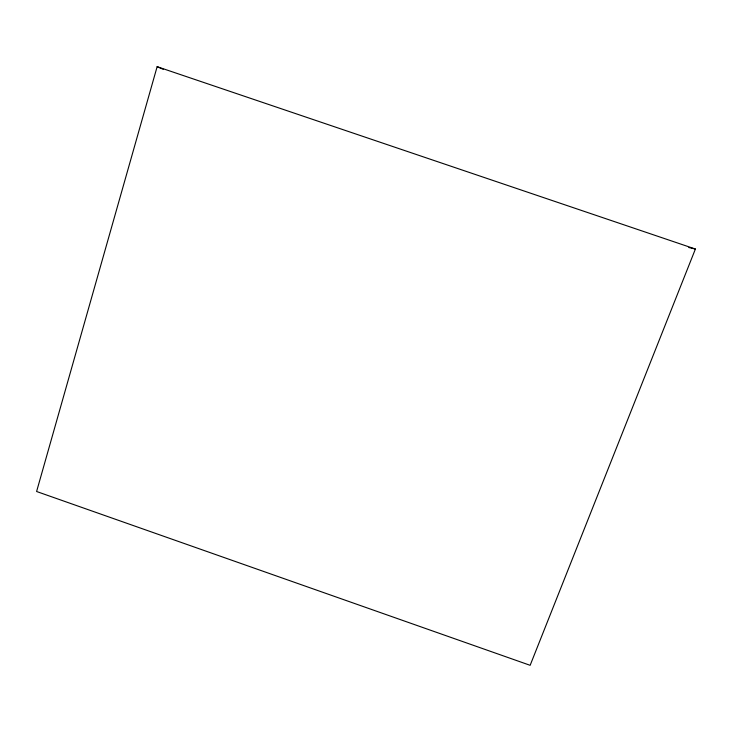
<?xml version="1.0" encoding="UTF-8"?>
<svg xmlns="http://www.w3.org/2000/svg" width="732" height="732" viewBox="0 0 732 732"><rect width="100%" height="100%" fill="white"/><g stroke="black" fill="none" stroke-linecap="round" stroke-linejoin="round"><path stroke-width="1.1" d="M157.133 66.685L36.6 491.501L530.142 665.315L695.4 249.036L157.133 66.685L163.218 69.302M688.803 247.498L695.4 249.036"/></g></svg>
